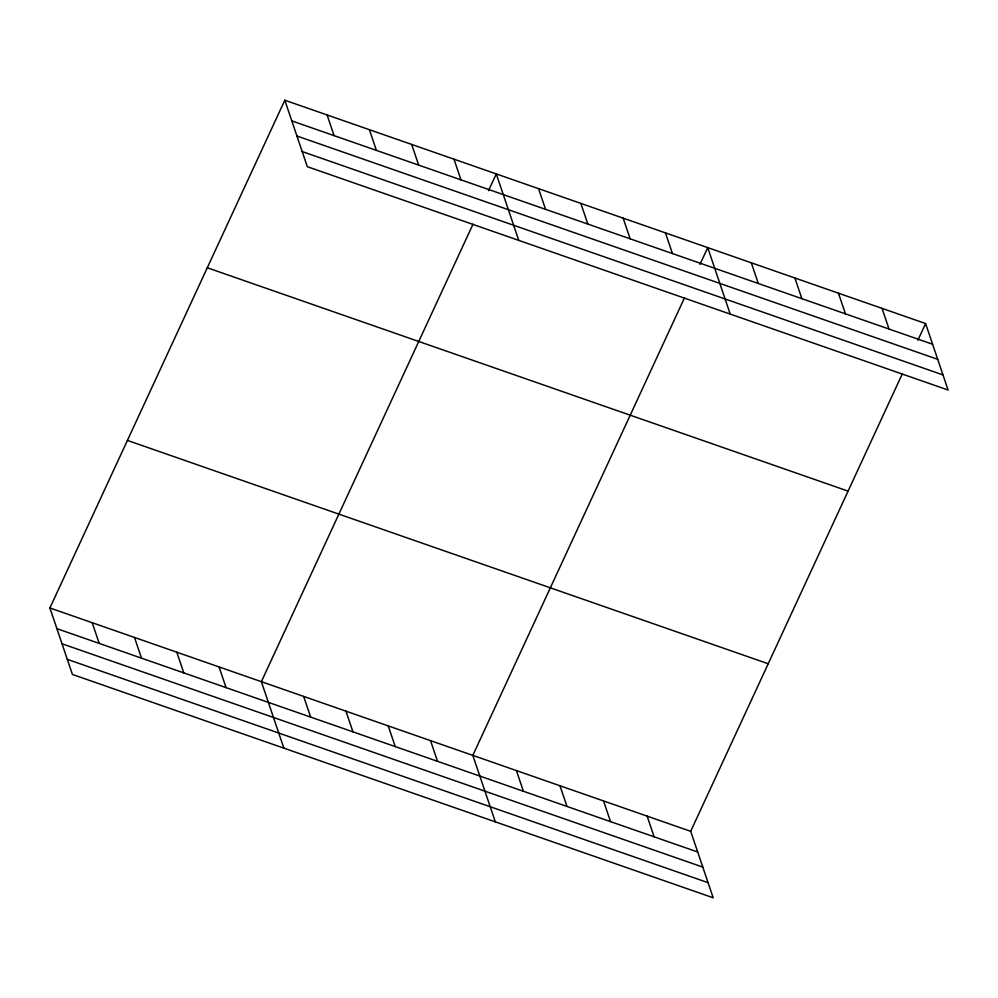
<?xml version="1.0" encoding="UTF-8"?>
<svg xmlns="http://www.w3.org/2000/svg" width="998" height="998" viewBox="0 0 998 998"><rect width="100%" height="100%" fill="white"/><g stroke="black" fill="none" stroke-linecap="round" stroke-linejoin="round"><path stroke-width="1.5" d="M902.342 373.813L690.691 831.322L713.196 897.788L72.405 674.448L49.9 607.969L284.804 100.212L925.595 323.552L948.1 390.031L307.309 166.678L284.804 100.212M473.015 224.176L261.364 681.684L283.869 748.151M488.509 190.668L496.268 173.914L518.76 240.381M684.478 297.878L472.827 755.386L495.332 821.853M699.972 264.37L707.732 247.616L730.224 314.083M917.848 340.306L925.595 323.552M291.803 120.895L932.606 344.235M296.917 136.002L937.721 359.342M302.194 151.571L942.985 374.911M207.285 267.763L848.075 491.116M127.42 440.417L768.211 663.757M49.9 607.969L690.691 831.322M56.898 628.665L697.702 852.005M62.013 643.772L702.817 867.112M67.29 659.341L708.081 882.681M882.02 308.357L889.031 329.041M838.445 293.175L845.456 313.859M794.882 277.98L801.881 298.676M751.307 262.798L758.305 283.482M665.441 232.871L672.44 253.554M623.139 218.125L630.15 238.821M580.848 203.392L587.847 224.076M538.558 188.647L545.557 209.331M453.978 159.169L460.976 179.852M647.128 816.127L654.127 836.811M411.675 144.423L418.686 165.119M603.553 800.945L610.551 821.628M369.385 129.69L376.396 150.374M559.978 785.75L566.976 806.446M327.094 114.945L334.093 135.628M516.403 770.568L523.401 791.252M430.537 740.641L437.536 761.324M388.234 725.895L395.245 746.591M345.944 711.162L352.955 731.846M303.654 696.417L310.652 717.1M219.073 666.938L226.072 687.622M176.783 652.193L183.782 672.889M134.481 637.46L141.491 658.144M92.19 622.715L99.189 643.398"/></g></svg>
